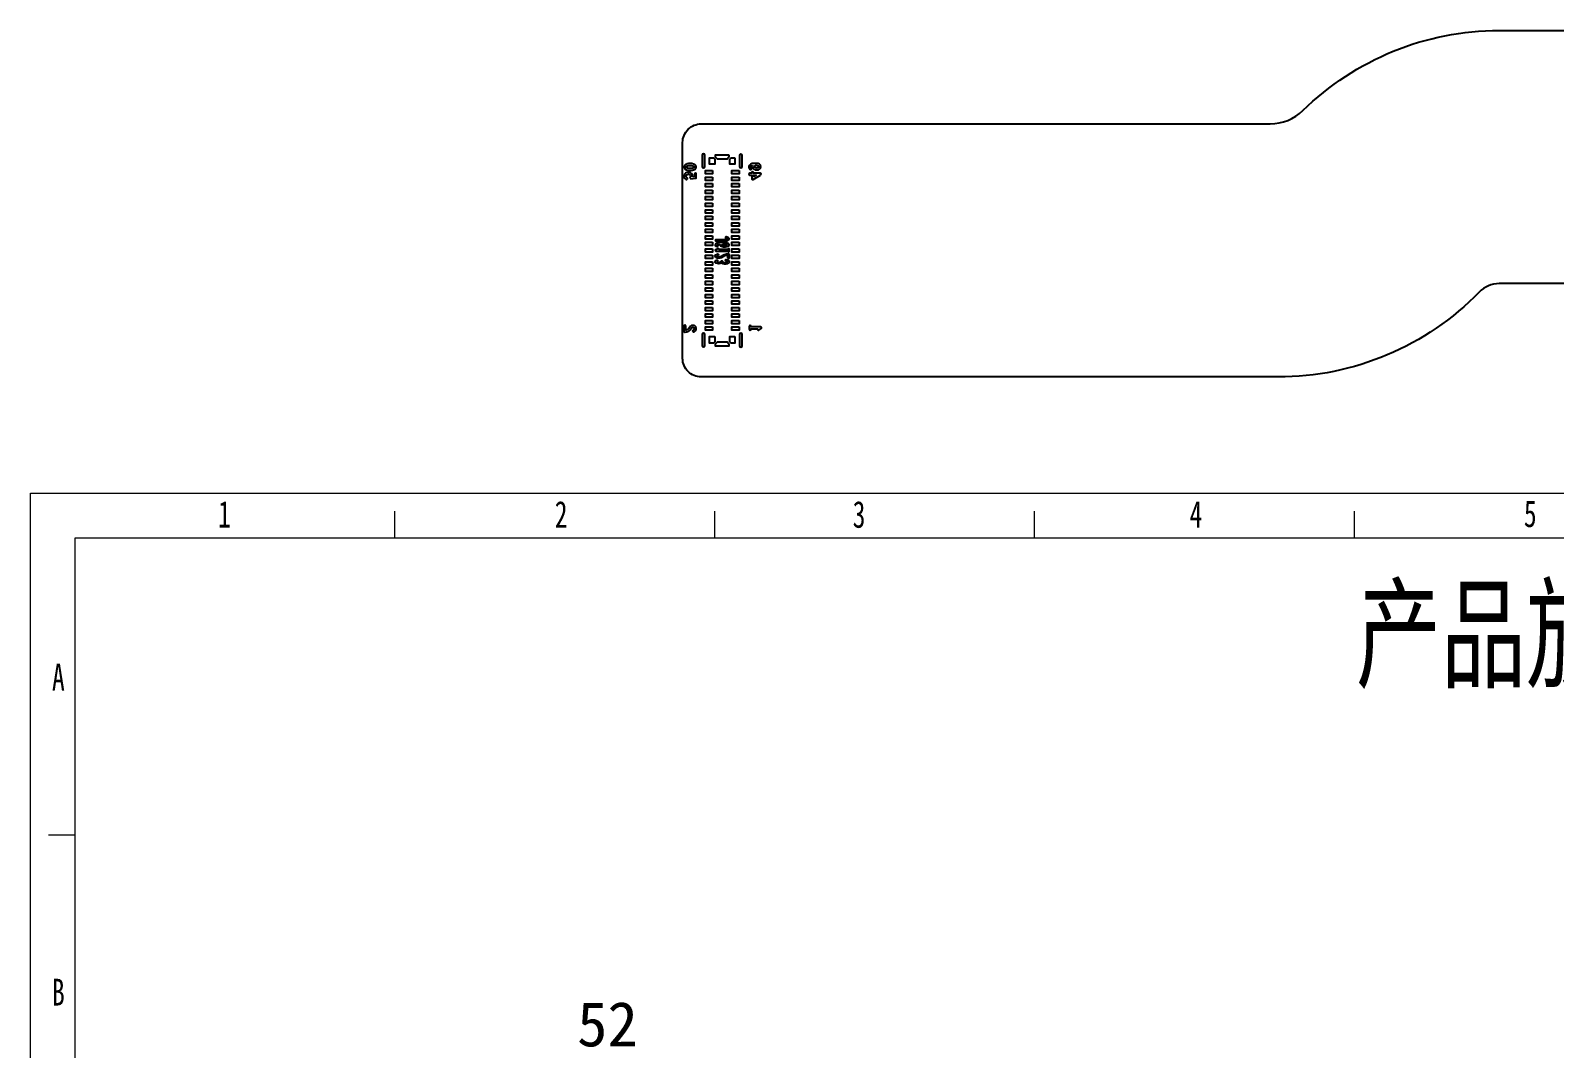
# Model space of a CAD drawing. Header units: millimetres. Extents: x -697 to -103, y -638 to -114.
# Drawn here: x -697.2 to -355.2, y -342.2 to -113.9 of the extents above; entities that cross this region are included whole.
import ezdxf

# ---------------------------------------------------------------- set-up
doc = ezdxf.new("R2010")
doc.units = ezdxf.units.MM
for name, color, linetype in [('00点位图', 100, 'Continuous'), ('2_layer0', 1, 'Continuous'), ('3_layer1', 2, 'Continuous'), ('设计图框', 120, 'Continuous')]:
    doc.layers.add(name, color=color, linetype=linetype)
doc.layers.add('標示線', color=3, linetype='Continuous', lineweight=0)
doc.styles.add('SLDTEXTSTYLE0', font='TXT', dxfattribs={"width": 0.7, "bigfont": 'bigfont'})
doc.styles.add('SLDTEXTSTYLE1', font='TXT', dxfattribs={"width": 0.7})
doc.styles.get("Standard").update_dxf_attribs({"font": ''})
doc.styles.get('Standard').set_extended_font_data('SimSun')

# ---------------------------------------------------------------- blocks, each defined once
blk = doc.blocks.new('YHD点位图')
at = {"layer": '00点位图', "color": 4, "linetype": 'Continuous', "lineweight": 18}
for p, q in [((1662.8, 1236.33), (1662.8, 1446.33)), ((1662.8, 1446.33), (1959.8, 1446.33)), ((1703.67, 1441.33), (1703.67, 1444.33)), ((1739.55, 1441.33), (1739.55, 1444.33)), ((1775.43, 1441.33), (1775.43, 1444.33)), ((1811.31, 1441.33), (1811.31, 1444.33)), ((1667.8, 1241.33), (1667.8, 1441.33)), ((1667.8, 1441.33), (1954.8, 1441.33)), ((1667.8, 1407.99), (1664.8, 1407.99))]:
    blk.add_line(p, q, dxfattribs=at)
at = {"layer": '00点位图', "color": 4, "linetype": 'Continuous', "lineweight": 0, "attachment_point": 1}
for s, insert, char_height, style in [('1', (1683.84, 1445.48), 3, 'SLDTEXTSTYLE1'), ('2', (1721.61, 1445.46), 3, 'SLDTEXTSTYLE1'), ('3', (1755.03, 1445.46), 3, 'SLDTEXTSTYLE1'), ('4', (1792.82, 1445.47), 3, 'SLDTEXTSTYLE1'), ('5', (1830.33, 1445.54), 3, 'SLDTEXTSTYLE1'), ('{\\fSimSun|b0|i0|c134|p2;\\C1;产品放置OK后点位视图}', (1811.48, 1435.56), 10, 'SLDTEXTSTYLE0'), ('A', (1665.21, 1427.21), 3, 'SLDTEXTSTYLE1'), ('B', (1665.21, 1391.89), 3, 'SLDTEXTSTYLE1')]:
    blk.add_mtext(s, dxfattribs=dict(at, insert=insert, char_height=char_height, style=style))

msp = doc.modelspace()

# ---------------------------------------------------------------- linework, layer by layer
at = {"layer": '2_layer0'}
for points in [[(-543.65, -142.75), (-543.65, -143.92), (-544.82, -143.92), (-544.82, -142.46), (-543.95, -142.46)], [(-540.46, -141.79), (-540.46, -142.33), (-540.88, -142.75), (-543.05, -142.75), (-543.47, -142.33), (-543.47, -141.79)], [(-539.1, -142.46), (-539.1, -143.92), (-540.27, -143.92), (-540.27, -142.75), (-539.98, -142.46)], [(-544.15, -145.34), (-544.15, -146.08), (-545.74, -146.08), (-545.74, -145.34)], [(-544.15, -146.8), (-544.15, -147.54), (-545.74, -147.54), (-545.74, -146.8)], [(-538.18, -145.34), (-538.18, -146.08), (-539.77, -146.08), (-539.77, -145.34)], [(-538.18, -146.8), (-538.18, -147.54), (-539.77, -147.54), (-539.77, -146.8)], [(-544.15, -148.26), (-544.15, -149), (-545.74, -149), (-545.74, -148.26)], [(-544.15, -149.72), (-544.15, -150.46), (-545.74, -150.46), (-545.74, -149.72)], [(-538.18, -148.26), (-538.18, -149), (-539.77, -149), (-539.77, -148.26)], [(-538.18, -149.72), (-538.18, -150.46), (-539.77, -150.46), (-539.77, -149.72)], [(-544.15, -151.18), (-544.15, -151.92), (-545.74, -151.92), (-545.74, -151.18)], [(-544.15, -152.64), (-544.15, -153.39), (-545.74, -153.39), (-545.74, -152.64)], [(-538.18, -151.18), (-538.18, -151.92), (-539.77, -151.92), (-539.77, -151.18)], [(-538.18, -152.64), (-538.18, -153.39), (-539.77, -153.39), (-539.77, -152.64)], [(-544.15, -154.1), (-544.15, -154.85), (-545.74, -154.85), (-545.74, -154.1)], [(-544.15, -155.57), (-544.15, -156.31), (-545.74, -156.31), (-545.74, -155.57)], [(-544.15, -157.03), (-544.15, -157.77), (-545.74, -157.77), (-545.74, -157.03)], [(-538.18, -154.1), (-538.18, -154.85), (-539.77, -154.85), (-539.77, -154.1)], [(-538.18, -155.57), (-538.18, -156.31), (-539.77, -156.31), (-539.77, -155.57)], [(-538.18, -157.03), (-538.18, -157.77), (-539.77, -157.77), (-539.77, -157.03)], [(-544.15, -158.49), (-544.15, -159.23), (-545.74, -159.23), (-545.74, -158.49)], [(-544.15, -159.95), (-544.15, -160.69), (-545.74, -160.69), (-545.74, -159.95)], [(-538.18, -158.49), (-538.18, -159.23), (-539.77, -159.23), (-539.77, -158.49)], [(-538.18, -159.95), (-538.18, -160.69), (-539.77, -160.69), (-539.77, -159.95)], [(-544.15, -161.41), (-544.15, -162.15), (-545.74, -162.15), (-545.74, -161.41)], [(-544.15, -162.87), (-544.15, -163.61), (-545.74, -163.61), (-545.74, -162.87)], [(-538.18, -161.41), (-538.18, -162.15), (-539.77, -162.15), (-539.77, -161.41)], [(-538.18, -162.87), (-538.18, -163.61), (-539.77, -163.61), (-539.77, -162.87)], [(-544.15, -164.33), (-544.15, -165.07), (-545.74, -165.07), (-545.74, -164.33)], [(-544.15, -165.79), (-544.15, -166.53), (-545.74, -166.53), (-545.74, -165.79)], [(-544.15, -167.25), (-544.15, -167.99), (-545.74, -167.99), (-545.74, -167.25)], [(-538.18, -164.33), (-538.18, -165.07), (-539.77, -165.07), (-539.77, -164.33)], [(-538.18, -165.79), (-538.18, -166.53), (-539.77, -166.53), (-539.77, -165.79)], [(-538.18, -167.25), (-538.18, -167.99), (-539.77, -167.99), (-539.77, -167.25)], [(-544.15, -168.71), (-544.15, -169.46), (-545.74, -169.46), (-545.74, -168.71)], [(-544.15, -170.17), (-544.15, -170.92), (-545.74, -170.92), (-545.74, -170.17)], [(-538.18, -168.71), (-538.18, -169.46), (-539.77, -169.46), (-539.77, -168.71)], [(-538.18, -170.17), (-538.18, -170.92), (-539.77, -170.92), (-539.77, -170.17)], [(-544.15, -171.64), (-544.15, -172.38), (-545.74, -172.38), (-545.74, -171.64)], [(-544.15, -173.1), (-544.15, -173.84), (-545.74, -173.84), (-545.74, -173.1)], [(-538.18, -171.64), (-538.18, -172.38), (-539.77, -172.38), (-539.77, -171.64)], [(-538.18, -173.1), (-538.18, -173.84), (-539.77, -173.84), (-539.77, -173.1)], [(-544.15, -174.56), (-544.15, -175.3), (-545.74, -175.3), (-545.74, -174.56)], [(-544.15, -176.02), (-544.15, -176.76), (-545.74, -176.76), (-545.74, -176.02)], [(-544.15, -177.48), (-544.15, -178.22), (-545.74, -178.22), (-545.74, -177.48)], [(-538.18, -174.56), (-538.18, -175.3), (-539.77, -175.3), (-539.77, -174.56)], [(-538.18, -176.02), (-538.18, -176.76), (-539.77, -176.76), (-539.77, -176.02)], [(-538.18, -177.48), (-538.18, -178.22), (-539.77, -178.22), (-539.77, -177.48)], [(-544.15, -178.94), (-544.15, -179.68), (-545.74, -179.68), (-545.74, -178.94)], [(-544.15, -180.4), (-544.15, -181.14), (-545.74, -181.14), (-545.74, -180.4)], [(-538.18, -178.94), (-538.18, -179.68), (-539.77, -179.68), (-539.77, -178.94)], [(-538.18, -180.4), (-538.18, -181.14), (-539.77, -181.14), (-539.77, -180.4)], [(-543.65, -182.57), (-543.65, -183.73), (-543.95, -184.03), (-544.82, -184.03), (-544.82, -182.57)], [(-540.46, -184.15), (-540.46, -184.69), (-543.47, -184.69), (-543.47, -184.15), (-543.05, -183.73), (-540.88, -183.73)], [(-539.1, -182.57), (-539.1, -184.03), (-539.98, -184.03), (-540.27, -183.73), (-540.27, -182.57)]]:
    msp.add_lwpolyline(points, close=True, dxfattribs=at)
at = {"layer": '3_layer1'}
msp.add_line((-534.24, -146.36), (-534.92, -146.76), dxfattribs=at)
for points in [[(-201, -139.03), (-201, -187.45, -0.414215), (-205.18, -191.62), (-295.04, -191.62, -0.202312), (-340.19, -172.58, 0.202309), (-344.67, -170.69), (-367.63, -170.69, 0.202309), (-372.11, -172.58, -0.202312), (-417.26, -191.62), (-546.68, -191.62, -0.414215), (-550.85, -187.45), (-550.85, -139.03, -0.414215), (-546.68, -134.86), (-418.99, -134.86, 0.196013), (-411.69, -131.88, -0.196007), (-367.63, -113.92), (-344.67, -113.92, -0.196007), (-300.61, -131.88, 0.196013), (-293.31, -134.86), (-205.18, -134.86, -0.414215)], [(-545.83, -141.91, 1), (-546.46, -141.91), (-546.46, -144.39, 1), (-545.83, -144.39)], [(-537.46, -141.93, 1), (-538.1, -141.93), (-538.1, -144.39, 1), (-537.46, -144.39)], [(-547.79, -144.45), (-547.87, -144.24, 0.136443), (-547.93, -144.15), (-548.13, -143.99, 0.065463), (-548.18, -143.96), (-548.41, -143.86, 0.165298), (-549.87, -143.84), (-550.14, -143.96, 0.065511), (-550.19, -143.99), (-550.38, -144.15, 0.136506), (-550.45, -144.24), (-550.52, -144.45, 0.176865), (-550.52, -144.6), (-550.45, -144.81, 0.136467), (-550.38, -144.9), (-550.19, -145.06, 0.135608), (-549.16, -145.32, 0.135606), (-548.13, -145.06), (-547.93, -144.9, 0.136465), (-547.87, -144.81), (-547.79, -144.6, 0.176865)], [(-548.22, -144.53), (-548.25, -144.61), (-548.38, -144.72, -0.130667), (-549.16, -144.9), (-549.47, -144.87), (-549.75, -144.8), (-549.94, -144.72), (-550.07, -144.61), (-550.1, -144.53), (-550.07, -144.44), (-549.94, -144.34, -0.130665), (-549.16, -144.16), (-548.84, -144.18), (-548.57, -144.25), (-548.38, -144.34), (-548.25, -144.44)], [(-533.35, -146.33, 0.766353), (-533.46, -145.94), (-534.92, -145.94), (-534.92, -145.81, 1), (-535.34, -145.81), (-535.34, -145.94), (-535.79, -145.94, 1), (-535.79, -146.36), (-535.34, -146.36), (-535.34, -147.13, 0.581114), (-535.02, -147.31)], [(-540.37, -163.03, 1), (-540.69, -163.03), (-540.69, -163.06), (-542.67, -163.06, 0.577224), (-542.87, -162.88), (-543.44, -163.07, 0.85651), (-543.39, -163.38), (-540.69, -163.38, 1.103933), (-540.37, -163.41)], [(-547.78, -180.79, 0.119133), (-547.79, -180.69), (-547.86, -180.43, 0.134183), (-547.92, -180.33), (-548.12, -180.15, 0.135822), (-548.22, -180.09), (-548.45, -180.04, 0.085885), (-548.52, -180.04), (-548.75, -180.06, 0.098342), (-548.83, -180.09), (-549.02, -180.19, 0.111861), (-549.09, -180.25), (-549.47, -180.76), (-549.7, -180.96), (-550.03, -181.1), (-550.11, -181.11), (-550.11, -180.25, 1), (-550.54, -180.25), (-550.54, -181.36, 0.460623), (-550.29, -181.57), (-549.94, -181.52, 0.060737), (-549.89, -181.5), (-549.5, -181.34, 0.083696), (-549.44, -181.31), (-549.17, -181.07, 0.055514), (-549.14, -181.03), (-548.78, -180.54, -0.270297), (-548.37, -180.49), (-548.26, -180.6, -0.30228), (-548.3, -181), (-548.5, -181.13, 1), (-548.26, -181.48), (-548.03, -181.32, 0.104855), (-547.97, -181.26), (-547.85, -181.07, 0.096319), (-547.82, -181)], [(-533.25, -180.77, 0.738896), (-533.37, -180.39), (-535.49, -180.39), (-535.49, -180.28, 1), (-535.91, -180.28), (-535.91, -180.92, 1), (-535.49, -180.92), (-535.49, -180.81), (-534.02, -180.81, 0.797519), (-533.72, -181.09)], [(-545.83, -182.1, 1), (-546.46, -182.1), (-546.46, -184.58, 1), (-545.83, -184.58)], [(-537.46, -182.1, 1), (-538.1, -182.1), (-538.1, -184.62, 1), (-537.46, -184.62)]]:
    msp.add_lwpolyline(points, format="xyb", close=True, dxfattribs=at)
for points in [[(-548.63, -146.7), (-548.6, -146.56, 0.104697), (-548.6, -146.47), (-548.64, -146.29, 0.123547), (-548.68, -146.19), (-548.84, -146.01, 0.071567), (-548.88, -145.97), (-549.08, -145.84, 0.108247), (-549.16, -145.8), (-549.47, -145.75, 0.0641), (-549.53, -145.75), (-549.83, -145.77, 0.093853), (-549.91, -145.79), (-550.18, -145.93, 0.106508), (-550.25, -145.98), (-550.41, -146.17, 0.098564), (-550.45, -146.24), (-550.52, -146.47, 0.121924), (-550.53, -146.58), (-550.49, -146.81, 0.101069), (-550.46, -146.89), (-550.35, -147.08, 0.083532), (-550.3, -147.13), (-550.11, -147.29, 1), (-549.84, -146.96), (-550.01, -146.82), (-550.08, -146.7, -0.305371), (-549.96, -146.29), (-549.76, -146.19), (-549.52, -146.17), (-549.28, -146.21), (-549.15, -146.3), (-549.04, -146.42), (-549.02, -146.51), (-549.05, -146.62), (-549.18, -146.82, 0.624434), (-548.98, -147.15), (-547.98, -147.07, 0.393208), (-547.78, -146.86), (-547.78, -146.14)], [(-547.78, -146.14, 1), (-548.2, -146.14), (-548.2, -146.66), (-548.63, -146.7)], [(-533.26, -144.53, 0.190363), (-533.26, -144.37), (-533.34, -144.19, 0.097177), (-533.38, -144.12), (-533.54, -143.96, 0.099669), (-533.61, -143.92), (-533.92, -143.78, 0.06492), (-533.97, -143.77), (-534.32, -143.72), (-534.78, -143.71), (-535.16, -143.77, 0.055238), (-535.21, -143.78), (-535.55, -143.91, 0.07894), (-535.61, -143.94), (-535.84, -144.13, 0.139056), (-535.91, -144.22), (-535.99, -144.44, 0.176865), (-535.99, -144.58), (-535.91, -144.79, 0.117385), (-535.86, -144.87), (-535.66, -145.06, 1), (-535.37, -144.75), (-535.53, -144.6), (-535.56, -144.51), (-535.53, -144.42), (-535.37, -144.3), (-535.1, -144.2)], [(-535.1, -144.2, 0.28281), (-535.09, -144.79), (-534.93, -144.95, 0.087499), (-534.87, -144.99), (-534.6, -145.12, 0.066385), (-534.55, -145.14), (-534.28, -145.19, 0.092502), (-534.2, -145.19), (-533.89, -145.14, 0.066582), (-533.84, -145.13), (-533.6, -145.02, 0.094156), (-533.54, -144.97), (-533.38, -144.82, 0.10733), (-533.34, -144.74), (-533.26, -144.53)], [(-540.74, -160.65, -0.140007), (-541.49, -160.84), (-543.39, -160.84, 1), (-543.39, -161.15), (-541.49, -161.15, 0.147807), (-540.5, -160.87), (-540.4, -160.74)], [(-541.06, -160.21, 1), (-541.15, -160.51), (-540.88, -160.59), (-540.74, -160.65)], [(-540.4, -160.74, 0.352601), (-540.41, -160.54, 0.18105), (-541.06, -160.21)], [(-540.4, -161.87), (-540.5, -161.74, 0.142911), (-540.57, -161.69), (-540.86, -161.58, 0.059869), (-540.89, -161.57), (-541.32, -161.51), (-541.81, -161.49), (-542.8, -161.57, 0.187222), (-543.49, -161.85), (-543.54, -161.96, 0.28855), (-543.52, -162.13), (-543.42, -162.24, 0.139237), (-543.35, -162.29), (-543.11, -162.37, 1), (-543.01, -162.07), (-543.18, -162.01)], [(-540.69, -164.33, 0.168571), (-542.16, -164.88, -0.217825), (-543.36, -164.83, -0.647436), (-543.25, -164.14), (-542.97, -164.04, -1), (-542.87, -164.34), (-543.13, -164.43), (-543.21, -164.5)], [(-543.22, -164.51), (-543.19, -164.56, 0.205155), (-542.32, -164.6), (-541.83, -164.28), (-541.5, -164.14, -0.053945), (-541.47, -164.13), (-540.97, -164.03), (-540.54, -164, -0.438283), (-540.37, -164.16)], [(-542.44, -161.84, 0.45497), (-542.47, -162.08), (-542.37, -162.2, 0.13723), (-541.43, -162.41, 0.128413), (-540.51, -162.18), (-540.41, -162.07, 0.352538), (-540.4, -161.87)], [(-540.76, -161.96), (-540.91, -162.02), (-541.17, -162.08), (-541.44, -162.09, -0.126338), (-542.13, -161.97)], [(-540.38, -165.73, -0.17685), (-540.38, -165.84), (-540.43, -165.96, -0.235452), (-541.41, -166.29), (-541.74, -166.26, -0.088986), (-541.79, -166.24), (-542.03, -166.13, -0.119361), (-542.09, -166.09, -0.233639), (-543.36, -166.08), (-543.51, -165.94, -0.287035), (-543.54, -165.78), (-543.5, -165.64, -0.155979), (-543.44, -165.56), (-543.25, -165.42, -1), (-543.06, -165.67), (-543.21, -165.78)], [(-543.21, -165.79, 0.240674), (-542.22, -165.79, -1.191929), (-541.9, -165.73), (-541.9, -165.82, 0.265945), (-540.71, -165.8)], [(-540.7, -165.78), (-540.71, -165.74), (-540.84, -165.66), (-541.15, -165.57, -1), (-541.06, -165.26), (-540.73, -165.36, -0.080627), (-540.68, -165.38), (-540.49, -165.51, -0.171007), (-540.43, -165.59), (-540.38, -165.73)], [(-540.37, -164.16), (-540.37, -164.83, -1), (-540.69, -164.83), (-540.69, -164.33)]]:
    msp.add_lwpolyline(points, format="xyb", dxfattribs=at)
for points in [[(-534.92, -146.76), (-534.92, -146.36), (-534.24, -146.36)], [(-543.18, -162.01), (-543.06, -161.96), (-542.44, -161.84)], [(-542.13, -161.97), (-542, -161.91), (-541.71, -161.81), (-541.36, -161.82), (-540.95, -161.88), (-540.76, -161.96)]]:
    msp.add_lwpolyline(points, dxfattribs=at)
msp.add_lwpolyline([(-533.69, -144.46), (-533.72, -144.55), (-533.81, -144.65), (-533.99, -144.73), (-534.23, -144.77), (-534.44, -144.73), (-534.65, -144.63), (-534.74, -144.54), (-534.75, -144.47), (-534.72, -144.37), (-534.59, -144.27), (-534.32, -144.14), (-534.06, -144.18), (-533.81, -144.29), (-533.71, -144.39)], close=True, dxfattribs=at)

# ---------------------------------------------------------------- block references
at = {"layer": '设计图框', "xscale": 2, "yscale": 2, "zscale": 2}
msp.add_blockref('YHD点位图', (-4022.75, -3110.35), dxfattribs=at)

# ---------------------------------------------------------------- texts
at = {"layer": '標示線', "color": 1, "insert": (-574.51, -341.89), "char_height": 10, "attachment_point": 7}
msp.add_mtext('52', dxfattribs=at)

doc.saveas('drawing.dxf')
